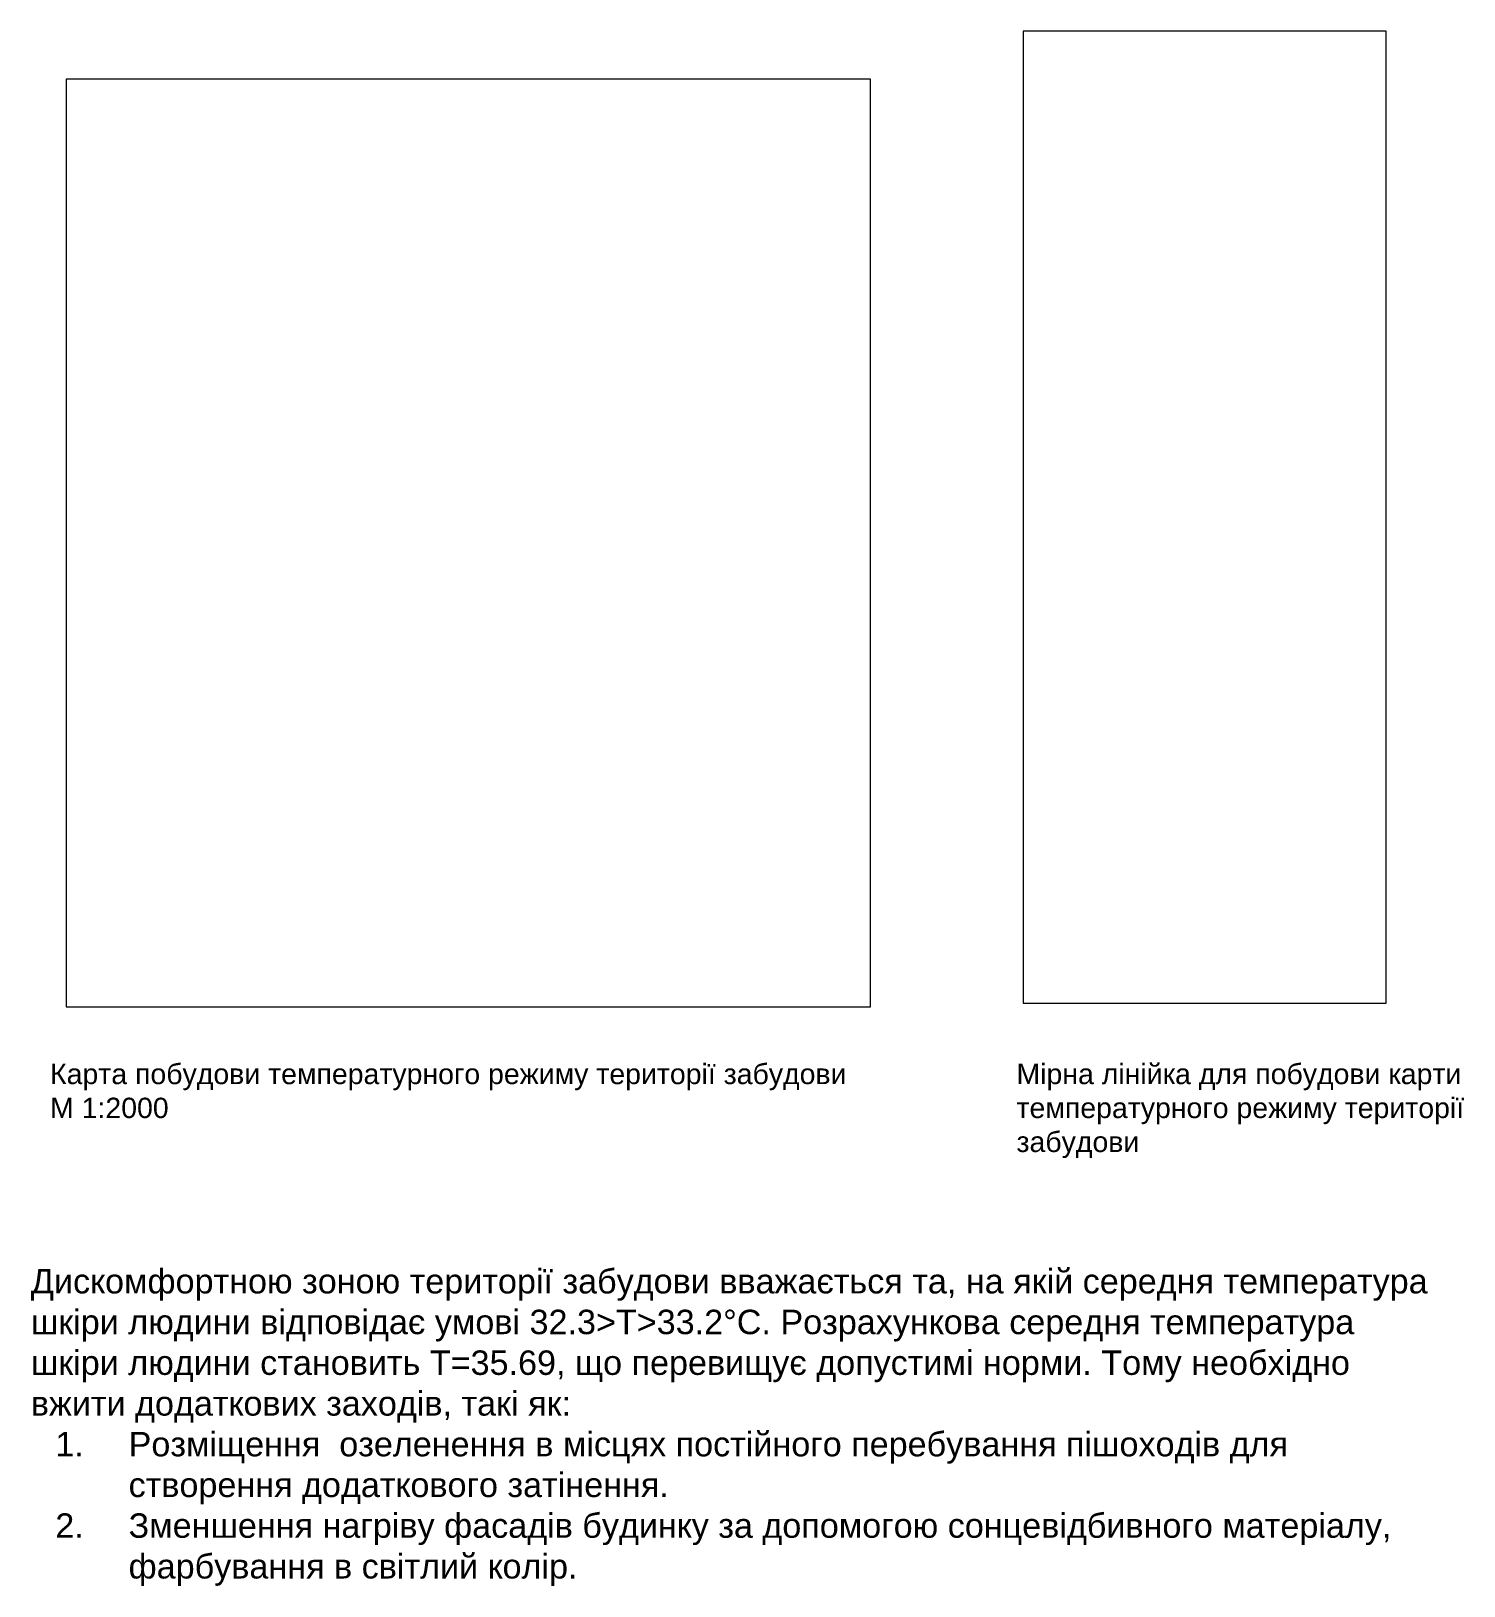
# Paper-space layout 'ПР2' of a CAD drawing. Header units: millimetres. Extents: x 27 to 203, y 94 to 284.
import ezdxf

# ---------------------------------------------------------------- set-up
doc = ezdxf.new("R2010")
doc.units = ezdxf.units.MM
doc.layers.add('0000000000', color=7, linetype='Continuous', plot=False)
doc.styles.get("Standard").update_dxf_attribs({"font": 'arial.ttf'})

psp = doc.layouts.new('ПР2')

# ---------------------------------------------------------------- texts
for s, width, heights, insert, char_height, attachment_point in [('Карта побудови температурного режиму території забудови\\PМ 1:2000', 101.5017, [0], (29.37, 157.65), 2.5, 1), ('Мірна лінійка для побудови карти температурного режиму території забудови', 55.6848, [30], (148.01, 157.65), 2.5, 1), ('Дискомфортною зоною території забудови вважається та, на якій середня температура шкіри людини відповідає умові 32.3>T>33.2%%DС. Розрахункова середня температура шкіри людини становить Т=35.69, що перевищує допустимі норми. Тому необхідно вжити додаткових заходів, такі як:\\P\\pxi-3,l4,t4;1.^IРозміщення  озеленення в місцях постійного перебування пішоходів для створення додаткового затінення.\\P2.^IЗменшення нагріву фасадів будинку за допомогою сонцевідбивного матеріалу, фарбування в світлий колір.', 172.2227, [0], (27.01, 112.99), 3, 4)]:
    psp.add_mtext_dynamic_manual_height_columns(s, width=width, gutter_width=12.5, heights=heights, dxfattribs=dict(insert=insert, char_height=char_height, attachment_point=attachment_point))

# ---------------------------------------------------------------- viewports
at = {"layer": '0000000000'}
psp.add_viewport(center=(171.12, 224.78), size=(44.56, 119.368), view_center_point=(5974.521, 1945.287), view_height=77.5023, status=3, dxfattribs=at)
psp.add_viewport(center=(80.73, 221.59), size=(98.73, 113.912), view_center_point=(5880.854, 1877.037), view_height=113.9122, dxfattribs=at)

doc.saveas('drawing.dxf')
